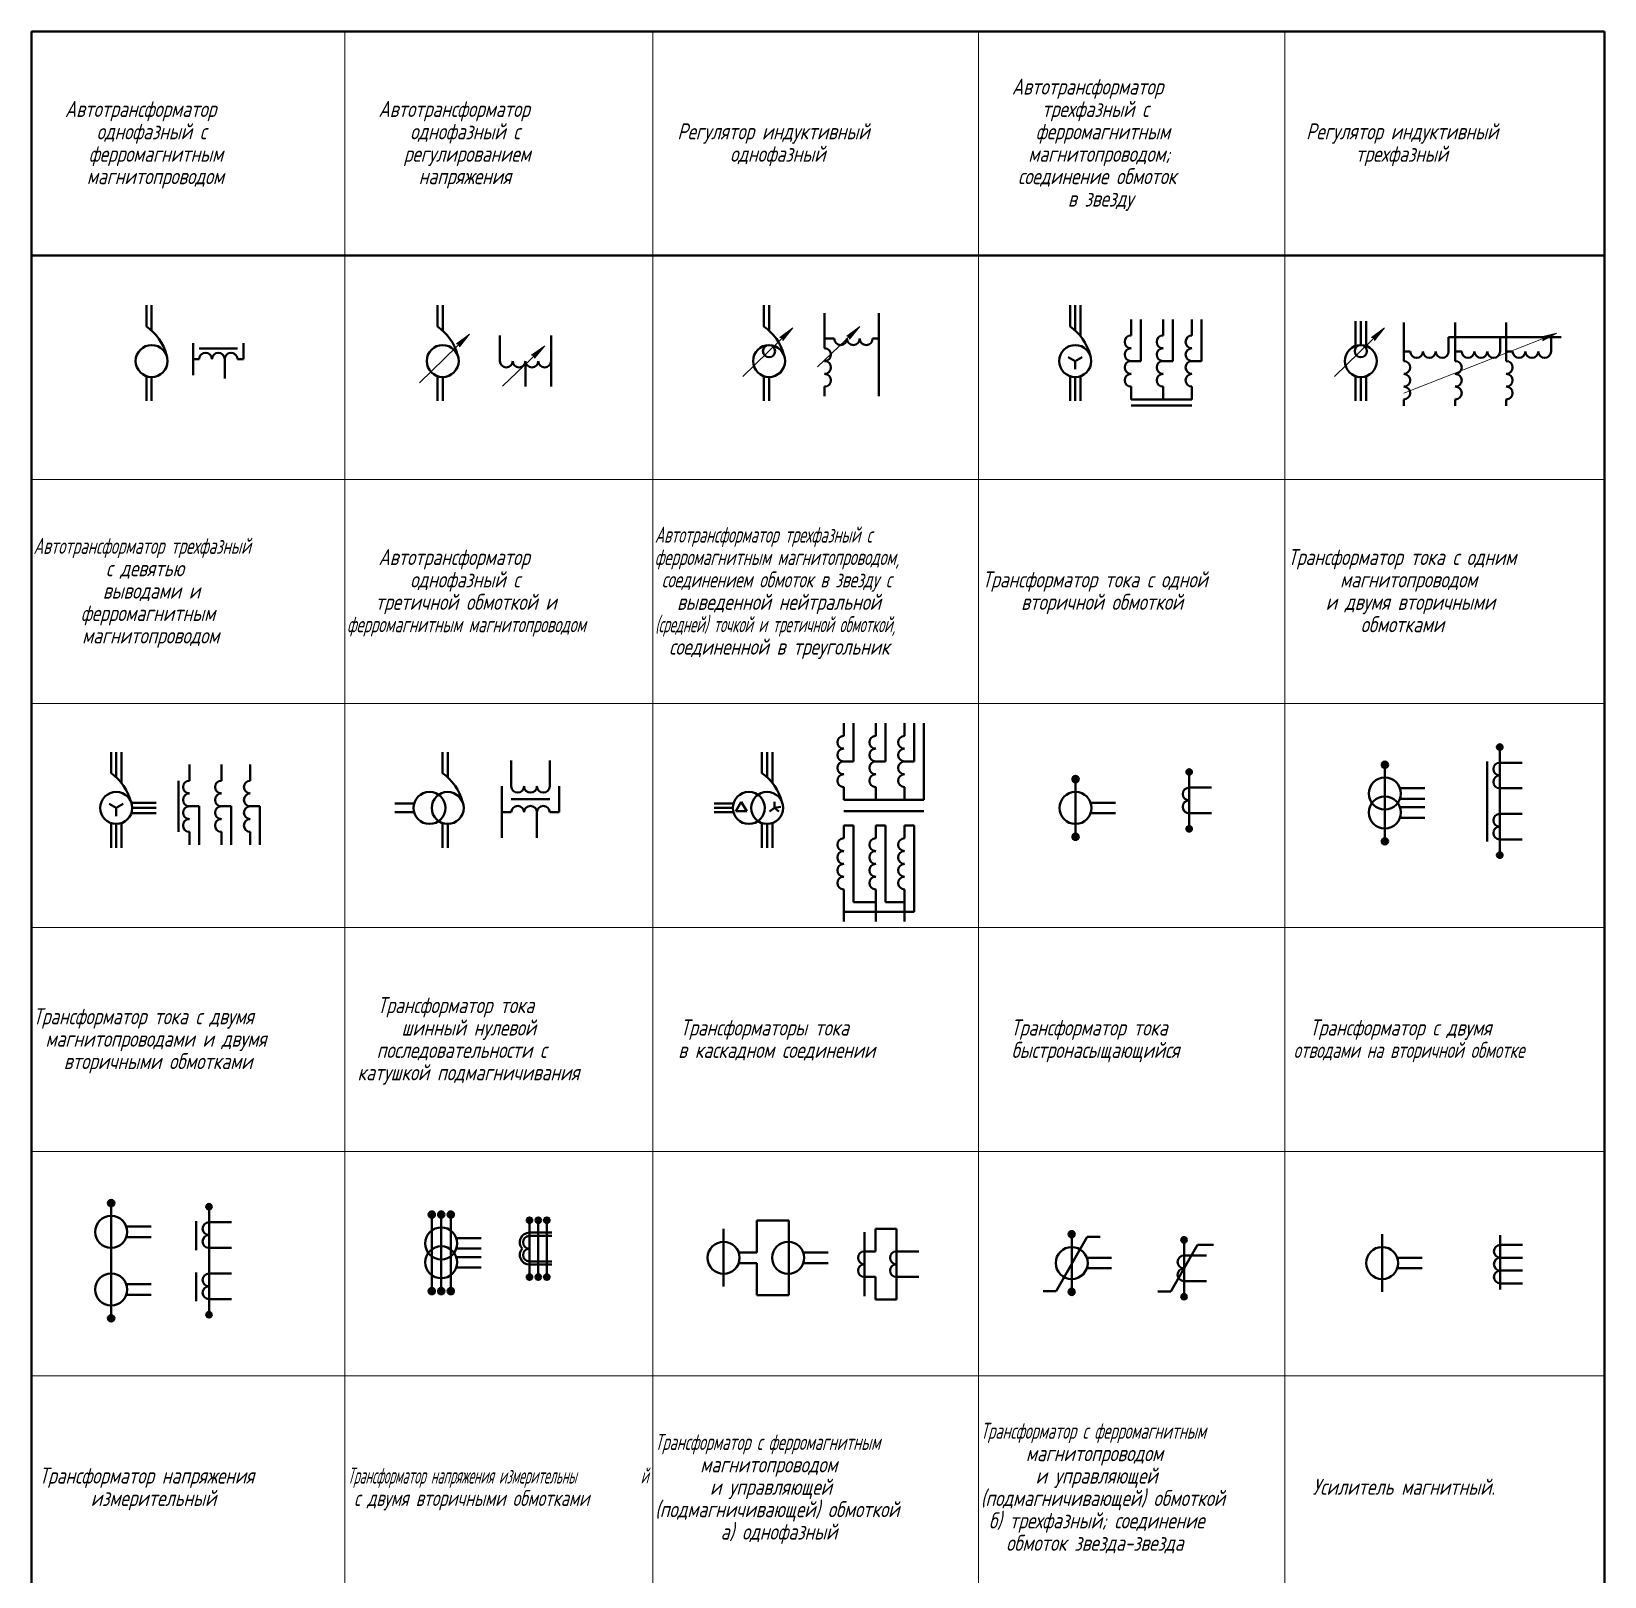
# Model space of a CAD drawing. Header units: millimetres. Extents: x 160 to 1402, y -1416 to 264.
# Drawn here: x 910 to 1401.5, y -218.6 to 264.2 of the extents above; entities that cross this region are included whole.
import ezdxf

# ---------------------------------------------------------------- set-up
doc = ezdxf.new("R2010")
doc.units = ezdxf.units.MM
doc.linetypes.add('K5LT_BASIC', pattern=[0])
doc.linetypes.add('K5LT_THIN', pattern=[0])
doc.layers.add('Слой 1', color=7, linetype='Continuous')
doc.styles.add('KTEXTSTYLE', font='GOST_AU.SHX', dxfattribs={"width": 0.96, "height": 5})

# ---------------------------------------------------------------- blocks, each defined once
blk = doc.blocks.new('U0')
at = {"layer": 'Слой 1', "color": 7, "linetype": 'K5LT_BASIC', "lineweight": 60}
for p, q in [((1072.25, 23.52), (1070.56, 20.59)), ((1070.56, 20.59), (1073.94, 20.59)), ((1073.94, 20.59), (1072.25, 23.52))]:
    blk.add_line(p, q, dxfattribs=at)
blk = doc.blocks.new('U1')
at = {"layer": 'Слой 1', "color": 7, "linetype": 'K5LT_BASIC', "lineweight": 60}
for p, q in [((910.02, 264.18), (1401.52, 264.18)), ((910.02, -715.82), (910.02, 264.18)), ((1401.52, -715.82), (1401.52, 264.18)), ((910.02, 194.18), (1401.52, 194.18))]:
    blk.add_line(p, q, dxfattribs=at)
at = {"layer": 'Слой 1', "color": 7, "linetype": 'K5LT_THIN', "lineweight": 18}
for p, q in [((1007.98, -715.82), (1007.98, 264.18)), ((1104.14, -715.82), (1104.14, 264.18)), ((1205.89, -715.82), (1205.89, 264.18)), ((1301.58, -715.82), (1301.58, 264.18)), ((910.02, 124.18), (1401.52, 124.18)), ((910.02, 54.18), (1401.52, 54.18)), ((910.02, -15.82), (1401.52, -15.82)), ((910.02, -85.82), (1401.52, -85.82)), ((910.02, -155.82), (1401.52, -155.82))]:
    blk.add_line(p, q, dxfattribs=at)
at = {"layer": 'Слой 1', "color": 7, "char_height": 2.5, "attachment_point": 1, "style": 'KTEXTSTYLE'}
for s, insert in [('\\H3.5;\\W0.965;\\Q15;\\Q15;\\H5.00;Автотрансформатор ', (1216.35, 249.46)), ('\\H3.5;\\W0.965;\\Q15;\\Q15;\\H5.00;Автотрансформатор ', (920.48, 242.46)), ('\\H3.5;\\W0.965;\\Q15;\\Q15;\\H5.00;Автотрансформатор ', (1018.44, 242.46)), ('\\H3.5;\\W0.965;\\Q15;\\Q15;\\H5.00;трехфазный с', (1225.75, 242.46)), ('\\H3.5;\\W0.965;\\Q15;\\Q15;\\H5.00;однофазный с', (930.4, 235.46)), ('\\H3.5;\\W0.965;\\Q15;\\Q15;\\H5.00;однофазный с', (1028.36, 235.46)), ('\\H3.5;\\W0.965;\\Q15;\\Q15;\\H5.00;Регулятор индуктивный', (1111.82, 235.46)), ('\\H3.5;\\W0.965;\\Q15;\\Q15;\\H5.00; ферромагнитным', (1221.32, 235.46)), ('\\H3.5;\\W0.965;\\Q15;\\Q15;\\H5.00;Регулятор индуктивный ', (1308.27, 235.46)), ('\\H3.5;\\W0.965;\\Q15;\\Q15;\\H5.00; ферромагнитным', (925.44, 228.46)), ('\\H3.5;\\W0.965;\\Q15;\\Q15;\\H5.00; регулированием ', (1023.87, 228.46)), ('\\H3.5;\\W0.965;\\Q15;\\Q15;\\H5.00; однофазный', (1125.84, 228.46)), ('\\H3.5;\\W0.965;\\Q15;\\Q15;\\H5.00; магнитопроводом; ', (1219, 228.46)), ('\\H3.5;\\W0.965;\\Q15;\\Q15;\\H5.00;трехфазный', (1323.75, 228.46)), ('\\H3.5;\\W0.965;\\Q15;\\Q15;\\H5.00;соединение обмоток', (1218.27, 221.46)), ('\\H3.5;\\W0.965;\\Q15;\\Q15;\\H5.00; магнитопроводом', (924.84, 221.46)), ('\\H3.5;\\W0.965;\\Q15;\\Q15;\\H5.00;напряжения', (1031.01, 221.46)), ('\\H3.5;\\W0.965;\\Q15;\\Q15;\\H5.00; в звезду', (1231.37, 214.46)), ('\\H3.5;\\W0.965;\\Q15;\\Q15;\\W0.788;\\H5.00;Автотрансформатор трехфазный с ', (1104.8, 109.46)), ('\\H3.5;\\W0.965;\\Q15;\\Q15;\\W0.834;\\H5.00;Автотрансформатор трехфазный ', (910.64, 105.96)), ('\\H3.5;\\W0.965;\\Q15;\\Q15;\\H5.00;Автотрансформатор ', (1018.44, 102.46)), ('\\H3.5;\\W0.965;\\Q15;\\Q15;\\W0.833;\\H5.00;ферромагнитным магнитопроводом,', (1104.76, 102.46)), ('\\H3.5;\\W0.965;\\Q15;\\Q15;\\H5.00;Трансформатор тока с одним', (1302.58, 102.46)), ('\\H3.5;\\W0.965;\\Q15;\\Q15;\\H5.00;с девятью ', (933.31, 98.96)), ('\\H3.5;\\W0.965;\\Q15;\\Q15;\\H5.00;однофазный с', (1028.36, 95.46)), ('\\H3.5;\\W0.965;\\Q15;\\Q15;\\W0.864;\\H5.00; соединением обмоток в звезду с', (1104.73, 95.46)), ('\\H3.5;\\W0.965;\\Q15;\\Q15;\\H5.00;Трансформатор тока с одной', (1207.09, 95.46)), ('\\H3.5;\\W0.965;\\Q15;\\Q15;\\H5.00; магнитопроводом', (1316.41, 95.46)), ('\\H3.5;\\W0.965;\\Q15;\\Q15;\\H5.00;выводами и ', (932.32, 91.96)), ('\\H3.5;\\W0.965;\\Q15;\\Q15;\\H5.00; третичной обмоткой и ', (1015, 88.46)), ('\\H3.5;\\W0.965;\\Q15;\\Q15;\\H5.00; выведенной нейтральной ', (1109.24, 88.46)), ('\\H3.5;\\W0.965;\\Q15;\\Q15;\\H5.00; вторичной обмоткой', (1216.75, 88.46)), ('\\H3.5;\\W0.965;\\Q15;\\Q15;\\H5.00;ферромагнитным ', (925.44, 84.96)), ('\\H3.5;\\W0.965;\\Q15;\\Q15;\\H5.00; и двумя вторичными ', (1311.91, 88.46)), ('\\H3.5;\\W0.965;\\Q15;\\Q15;\\W0.825;\\H5.00;ферромагнитным магнитопроводом', (1008.61, 81.46)), ('\\H3.5;\\W0.965;\\Q15;\\Q15;\\W0.713;\\H5.00;(средней) точкой и третичной обмоткой,', (1104.87, 81.46)), ('\\H3.5;\\W0.965;\\Q15;\\Q15;\\H5.00;обмотками', (1325.34, 81.46)), ('\\H3.5;\\W0.965;\\Q15;\\Q15;\\H5.00;магнитопроводом', (925.84, 77.96)), ('\\H3.5;\\W0.965;\\Q15;\\Q15;\\H5.00; соединенной в треугольник', (1106.79, 74.46)), ('\\H3.5;\\W0.965;\\Q15;\\Q15;\\H5.00;Трансформатор тока ', (1018.11, -37.54)), ('\\H3.5;\\W0.965;\\Q15;\\Q15;\\W0.952;\\H5.00;Трансформатор тока с двумя ', (910.53, -41.04)), ('\\H3.5;\\W0.965;\\Q15;\\Q15;\\H5.00;шинный нулевой', (1025.65, -44.54)), ('\\H3.5;\\W0.965;\\Q15;\\Q15;\\H5.00;Трансформаторы тока ', (1112.75, -44.54)), ('\\H3.5;\\W0.965;\\Q15;\\Q15;\\H5.00;Трансформатор тока ', (1216.02, -44.54)), ('\\H3.5;\\W0.965;\\Q15;\\Q15;\\H5.00;Трансформатор с двумя', (1309.4, -44.54)), ('\\H3.5;\\W0.965;\\Q15;\\Q15;\\H5.00;магнитопроводами и двумя', (914.39, -48.04)), ('\\H3.5;\\W0.965;\\Q15;\\Q15;\\H5.00; последовательности с ', (1015.4, -51.54)), ('\\H3.5;\\W0.965;\\Q15;\\Q15;\\H5.00;в каскадном соединении', (1112.09, -51.54)), ('\\H3.5;\\W0.965;\\Q15;\\Q15;\\H5.00;быстронасыщающийся', (1216.22, -51.54)), ('\\H3.5;\\W0.965;\\Q15;\\Q15;\\W0.859;\\H5.00; отводами на вторичной обмотке', (1302.18, -51.54)), ('\\H3.5;\\W0.965;\\Q15;\\Q15;\\H5.00; вторичными обмотками', (917.63, -55.04)), ('\\H3.5;\\W0.965;\\Q15;\\Q15;\\H5.00;катушкой подмагничивания', (1011.89, -58.54)), ('\\H3.5;\\W0.965;\\Q15;\\Q15;\\W0.802;\\H5.00;Трансформатор с ферромагнитным ', (1206.55, -170.54)), ('\\H3.5;\\W0.965;\\Q15;\\Q15;\\W0.802;\\H5.00;Трансформатор с ферромагнитным ', (1104.79, -174.04)), ('\\H3.5;\\W0.965;\\Q15;\\Q15;\\H5.00;магнитопроводом ', (1220.72, -177.54)), ('\\H3.5;\\W0.965;\\Q15;\\Q15;\\H5.00;Трансформатор напряжения ', (912.41, -184.54)), ('\\H3.5;\\W0.965;\\Q15;\\Q15;\\W0.655;\\H5.00;Трансформатор напряжения измерительны', (1008.77, -184.54)), ('\\H3.5;\\W0.965;\\Q15;\\Q15;\\W0.655;\\H5.00;й', (1100.35, -184.54)), ('\\H3.5;\\W0.965;\\Q15;\\Q15;\\H5.00;магнитопроводом ', (1118.97, -181.04)), ('\\H3.5;\\W0.965;\\Q15;\\Q15;\\H5.00;и управляющей ', (1223.76, -184.54)), ('\\H3.5;\\W0.965;\\Q15;\\Q15;\\H5.00;измерительный', (928.55, -191.54)), ('\\H3.5;\\W0.965;\\Q15;\\Q15;\\W0.888;\\H5.00; с двумя вторичными обмотками', (1008.55, -191.54)), ('\\H3.5;\\W0.965;\\Q15;\\Q15;\\H5.00;и управляющей ', (1122.01, -188.04)), ('\\H3.5;\\W0.965;\\Q15;\\Q15;\\H5.00;(подмагничивающей) обмоткой', (1206.63, -191.54)), ('\\H3.5;\\W0.965;\\Q15;\\Q15;\\H5.00;Усилитель магнитный. ', (1310.32, -188.04)), ('\\H3.5;\\W0.965;\\Q15;\\Q15;\\H5.00;(подмагничивающей) обмоткой', (1104.88, -195.04)), ('\\H3.5;\\W0.965;\\Q15;\\Q15;\\H5.00;б) трехфазный; соединение ', (1209.14, -198.54)), ('\\H3.5;\\W0.965;\\Q15;\\Q15;\\H5.00; а) однофазный', (1122.87, -202.04)), ('\\H3.5;\\W0.965;\\Q15;\\Q15;\\H5.00;обмоток звезда-звезда', (1214.57, -205.54))]:
    blk.add_mtext(s, dxfattribs=dict(at, insert=insert))
blk = doc.blocks.new('U2')
at = {"layer": 'Слой 1'}
blk.add_hatch(color=7, dxfattribs=at).paths.add_polyline_path([(1010.64, 165.6), (1013.76, 169.56), (1009.72, 166.54), (1010.53, 166.42)])
at = {"layer": 'Слой 1', "color": 7, "linetype": 'K5LT_THIN', "lineweight": 18}
for p, q in [((998.17, 154.35), (1013.76, 169.56)), ((1009.72, 166.54), (1013.76, 169.56)), ((1013.76, 169.56), (1010.64, 165.6)), ((1010.53, 166.42), (1009.72, 166.54)), ((1010.64, 165.6), (1010.53, 166.42))]:
    blk.add_line(p, q, dxfattribs=at)
blk = doc.blocks.new('U3')
at = {"layer": 'Слой 1'}
blk.add_hatch(color=7, dxfattribs=at).paths.add_polyline_path([(1080.06, 167.6), (1083.18, 171.56), (1079.14, 168.54), (1079.96, 168.42)])
at = {"layer": 'Слой 1', "color": 7, "linetype": 'K5LT_THIN', "lineweight": 18}
for p, q in [((1067.59, 156.35), (1083.18, 171.56)), ((1079.14, 168.54), (1083.18, 171.56)), ((1079.96, 168.42), (1079.14, 168.54)), ((1080.06, 167.6), (1079.96, 168.42)), ((1083.18, 171.56), (1080.06, 167.6))]:
    blk.add_line(p, q, dxfattribs=at)
blk = doc.blocks.new('U4')
at = {"layer": 'Слой 1'}
blk.add_hatch(color=7, dxfattribs=at).paths.add_polyline_path([(1225.51, 167.6), (1228.63, 171.56), (1224.59, 168.54), (1225.41, 168.42)])
at = {"layer": 'Слой 1', "color": 7, "linetype": 'K5LT_THIN', "lineweight": 18}
for p, q in [((1213.04, 156.35), (1228.63, 171.56)), ((1224.59, 168.54), (1228.63, 171.56)), ((1225.41, 168.42), (1224.59, 168.54)), ((1225.51, 167.6), (1225.41, 168.42)), ((1228.63, 171.56), (1225.51, 167.6))]:
    blk.add_line(p, q, dxfattribs=at)
blk = doc.blocks.new('U5')
at = {"layer": 'Слой 1'}
blk.add_hatch(color=7, dxfattribs=at).paths.add_polyline_path([(1034.07, 162.05), (1037.24, 165.97), (1033.17, 163), (1033.98, 162.87)])
at = {"layer": 'Слой 1', "color": 7, "linetype": 'K5LT_THIN', "lineweight": 18}
for p, q in [((1024.04, 153.4), (1037.24, 165.97)), ((1033.17, 163), (1037.24, 165.97)), ((1033.98, 162.87), (1033.17, 163)), ((1034.07, 162.05), (1033.98, 162.87)), ((1037.24, 165.97), (1034.07, 162.05))]:
    blk.add_line(p, q, dxfattribs=at)
blk = doc.blocks.new('U6')
at = {"layer": 'Слой 1'}
blk.add_hatch(color=7, dxfattribs=at).paths.add_polyline_path([(1100.97, 168.05), (1104.14, 171.97), (1100.07, 169), (1100.88, 168.87)])
at = {"layer": 'Слой 1', "color": 7, "linetype": 'K5LT_THIN', "lineweight": 18}
for p, q in [((1090.94, 159.4), (1104.14, 171.97)), ((1100.07, 169), (1104.14, 171.97)), ((1100.88, 168.87), (1100.07, 169)), ((1100.97, 168.05), (1100.88, 168.87)), ((1104.14, 171.97), (1100.97, 168.05))]:
    blk.add_line(p, q, dxfattribs=at)
blk = doc.blocks.new('U7')
at = {"layer": 'Слой 1'}
blk.add_hatch(color=7, dxfattribs=at).paths.add_polyline_path([(1277.63, 168.73), (1282.52, 169.94), (1278.11, 167.5), (1278.33, 168.3)])
at = {"layer": 'Слой 1', "color": 7, "linetype": 'K5LT_THIN', "lineweight": 18}
for p, q in [((1234.67, 151.2), (1282.52, 169.94)), ((1277.63, 168.73), (1282.52, 169.94)), ((1278.33, 168.3), (1277.63, 168.73)), ((1282.52, 169.94), (1278.11, 167.5)), ((1278.11, 167.5), (1278.33, 168.3))]:
    blk.add_line(p, q, dxfattribs=at)

msp = doc.modelspace()

# ---------------------------------------------------------------- hatches: boundary and pattern name
at = {"layer": 'Слой 1'}
for points in [[(1369.67, 40.58), (1369.41, 41.2), (1368.79, 41.46), (1368.17, 41.2), (1367.91, 40.58), (1368.17, 39.96), (1368.79, 39.71), (1369.41, 39.96)], [(1332.89, 34.06), (1332.18, 34.36), (1331.89, 35.06), (1332.18, 35.77), (1332.89, 36.06), (1333.6, 35.77), (1333.89, 35.06), (1333.6, 34.36)], [(1236.24, 29.56), (1235.54, 29.86), (1235.24, 30.56), (1235.54, 31.27), (1236.24, 31.56), (1236.95, 31.27), (1237.24, 30.56), (1236.95, 29.86)], [(1272.61, 32.8), (1272.36, 33.42), (1271.74, 33.67), (1271.12, 33.42), (1270.86, 32.8), (1271.12, 32.18), (1271.74, 31.92), (1272.36, 32.18)], [(1272.61, 15.05), (1272.36, 15.67), (1271.74, 15.92), (1271.12, 15.67), (1270.86, 15.05), (1271.12, 14.43), (1271.74, 14.17), (1272.36, 14.43)], [(1236.24, 13.56), (1236.95, 13.27), (1237.24, 12.56), (1236.95, 11.86), (1236.24, 11.56), (1235.54, 11.86), (1235.24, 12.56), (1235.54, 13.27)], [(1332.89, 12.15), (1333.6, 11.86), (1333.89, 11.15), (1333.6, 10.45), (1332.89, 10.15), (1332.18, 10.45), (1331.89, 11.15), (1332.18, 11.86)], [(1369.67, 6.83), (1369.41, 7.45), (1368.79, 7.71), (1368.17, 7.45), (1367.91, 6.83), (1368.17, 6.21), (1368.79, 5.96), (1369.41, 6.21)], [(934.92, -102.9), (934.22, -102.61), (933.92, -101.9), (934.22, -101.2), (934.92, -100.9), (935.63, -101.2), (935.92, -101.9), (935.63, -102.61)], [(966.37, -103.03), (966.11, -102.41), (965.49, -102.15), (964.87, -102.41), (964.62, -103.03), (964.87, -103.65), (965.49, -103.9), (966.11, -103.65)], [(1035.09, -106.49), (1034.38, -106.2), (1034.09, -105.49), (1034.38, -104.79), (1035.09, -104.49), (1035.79, -104.79), (1036.09, -105.49), (1035.79, -106.2)], [(1038.05, -106.49), (1037.35, -106.2), (1037.05, -105.49), (1037.35, -104.79), (1038.05, -104.49), (1038.76, -104.79), (1039.05, -105.49), (1038.76, -106.2)], [(1041.02, -106.49), (1040.31, -106.2), (1040.02, -105.49), (1040.31, -104.79), (1041.02, -104.49), (1041.73, -104.79), (1042.02, -105.49), (1041.73, -106.2)], [(1066.49, -107.26), (1066.24, -106.64), (1065.62, -106.38), (1065, -106.64), (1064.74, -107.26), (1065, -107.88), (1065.62, -108.13), (1066.24, -107.88)], [(1069.24, -107.26), (1068.98, -106.64), (1068.36, -106.38), (1067.75, -106.64), (1067.49, -107.26), (1067.75, -107.88), (1068.36, -108.13), (1068.98, -107.88)], [(1071.92, -107.26), (1071.67, -106.64), (1071.05, -106.38), (1070.43, -106.64), (1070.17, -107.26), (1070.43, -107.88), (1071.05, -108.13), (1071.67, -107.88)], [(1235.04, -112.62), (1234.33, -112.33), (1234.04, -111.62), (1234.33, -110.91), (1235.04, -110.62), (1235.74, -110.91), (1236.04, -111.62), (1235.74, -112.33)], [(1271, -113.39), (1270.75, -112.77), (1270.13, -112.51), (1269.51, -112.77), (1269.25, -113.39), (1269.51, -114.01), (1270.13, -114.26), (1270.75, -114.01)], [(1066.49, -125.01), (1066.24, -124.39), (1065.62, -124.13), (1065, -124.39), (1064.74, -125.01), (1065, -125.63), (1065.62, -125.89), (1066.24, -125.63)], [(1069.24, -125.01), (1068.98, -124.39), (1068.36, -124.13), (1067.75, -124.39), (1067.49, -125.01), (1067.75, -125.63), (1068.36, -125.89), (1068.98, -125.63)], [(1071.92, -125.01), (1071.67, -124.39), (1071.05, -124.13), (1070.43, -124.39), (1070.17, -125.01), (1070.43, -125.63), (1071.05, -125.89), (1071.67, -125.63)], [(1035.09, -128.4), (1035.79, -128.7), (1036.09, -129.4), (1035.79, -130.11), (1035.09, -130.4), (1034.38, -130.11), (1034.09, -129.4), (1034.38, -128.7)], [(1038.05, -128.4), (1038.76, -128.7), (1039.05, -129.4), (1038.76, -130.11), (1038.05, -130.4), (1037.35, -130.11), (1037.05, -129.4), (1037.35, -128.7)], [(1041.02, -128.4), (1041.73, -128.7), (1042.02, -129.4), (1041.73, -130.11), (1041.02, -130.4), (1040.31, -130.11), (1040.02, -129.4), (1040.31, -128.7)], [(1235.04, -128.62), (1235.74, -128.91), (1236.04, -129.62), (1235.74, -130.33), (1235.04, -130.62), (1234.33, -130.33), (1234.04, -129.62), (1234.33, -128.91)], [(1271, -131.14), (1270.75, -130.52), (1270.13, -130.26), (1269.51, -130.52), (1269.25, -131.14), (1269.51, -131.76), (1270.13, -132.01), (1270.75, -131.76)], [(934.92, -136.9), (935.63, -137.2), (935.92, -137.9), (935.63, -138.61), (934.92, -138.9), (934.22, -138.61), (933.92, -137.9), (934.22, -137.2)], [(966.37, -136.78), (966.11, -136.16), (965.49, -135.9), (964.87, -136.16), (964.62, -136.78), (964.87, -137.4), (965.49, -137.65), (966.11, -137.4)]]:
    msp.add_hatch(color=7, dxfattribs=at).paths.add_polyline_path(points)

# ---------------------------------------------------------------- linework, layer by layer
at = {"layer": 'Слой 1', "color": 7, "linetype": 'K5LT_BASIC', "lineweight": 60}
for p, q in [((945.93, 172.03), (945.93, 178.65)), ((947.57, 170.74), (947.57, 178.65)), ((1036.85, 172.03), (1036.85, 178.65)), ((1038.5, 170.74), (1038.5, 178.65)), ((1138.83, 172.03), (1138.83, 178.65)), ((1140.47, 170.74), (1140.47, 178.65)), ((1234.51, 172.03), (1234.51, 178.65)), ((1236.15, 170.74), (1236.15, 178.65)), ((1237.8, 169), (1237.8, 178.65)), ((1157.82, 168.2), (1157.82, 176.2)), ((1174.82, 176.2), (1174.82, 150.2)), ((1253.61, 169.2), (1253.61, 174.2)), ((1256.61, 161.2), (1256.61, 174.2)), ((1263.61, 169.2), (1263.61, 174.2)), ((1266.61, 161.2), (1266.61, 174.2)), ((1272.61, 169.2), (1272.61, 174.2)), ((1275.61, 161.2), (1275.61, 174.2)), ((1323.72, 165.92), (1323.72, 173.65)), ((1325.36, 166.2), (1325.36, 173.65)), ((1327, 165.92), (1327, 173.65)), ((1338.79, 164.2), (1338.79, 173.2)), ((1354.88, 164.2), (1354.88, 173.2)), ((1370.81, 164.2), (1370.81, 173.2)), ((1056.37, 161.2), (1056.37, 169.2)), ((1072.37, 161.2), (1072.37, 169.2)), ((1160.82, 168.2), (1157.82, 168.2)), ((1157.82, 165.2), (1157.82, 168.2)), ((1172.82, 168.2), (1174.82, 168.2)), ((1352.79, 164.2), (1352.79, 168.7)), ((1352.79, 168.7), (1387.92, 168.7)), ((1368.88, 164.2), (1368.88, 168.7)), ((1384.81, 164.2), (1384.81, 168.7)), ((960.55, 161.77), (960.55, 166.77)), ((974.4, 165.1), (962.4, 165.1)), ((976.24, 161.77), (976.24, 166.77)), ((1236.15, 161.2), (1233.96, 162.46)), ((1236.15, 161.2), (1238.34, 162.46)), ((1340.79, 164.2), (1338.79, 164.2)), ((1338.79, 164.2), (1338.79, 161.2)), ((1356.88, 164.2), (1354.88, 164.2)), ((1354.88, 164.2), (1354.88, 161.2)), ((1372.81, 164.2), (1370.81, 164.2)), ((1370.81, 164.2), (1370.81, 161.2)), ((962.4, 161.77), (960.55, 161.77)), ((960.55, 161.77), (960.55, 156.77)), ((970.4, 161.77), (970.4, 155.77)), ((974.4, 161.77), (976.24, 161.77)), ((1064.37, 161.2), (1064.37, 153.2)), ((1072.37, 161.2), (1072.37, 153.2)), ((1236.15, 161.2), (1236.15, 158.67)), ((1253.61, 161.2), (1256.61, 161.2)), ((1263.61, 161.2), (1266.61, 161.2)), ((1272.61, 161.2), (1275.61, 161.2)), ((945.93, 156.48), (945.93, 148.75)), ((947.57, 156.2), (947.57, 148.75)), ((1036.85, 156.48), (1036.85, 148.75)), ((1038.5, 156.2), (1038.5, 148.75)), ((1138.83, 156.48), (1138.83, 148.75)), ((1140.47, 156.2), (1140.47, 148.75)), ((1157.82, 153.2), (1157.82, 150.2)), ((1234.51, 156.48), (1234.51, 148.75)), ((1236.15, 156.2), (1236.15, 148.75)), ((1237.8, 156.48), (1237.8, 148.75)), ((1253.61, 153.2), (1253.61, 149.2)), ((1263.61, 153.2), (1263.61, 149.2)), ((1272.61, 153.2), (1272.61, 149.2)), ((1323.72, 156.48), (1323.72, 148.75)), ((1325.36, 156.2), (1325.36, 148.75)), ((1327, 156.48), (1327, 148.75)), ((1253.61, 149.2), (1263.61, 149.2)), ((1263.61, 149.2), (1272.61, 149.2)), ((1338.79, 149.2), (1338.79, 147.2)), ((1354.88, 149.2), (1354.88, 147.2)), ((1370.81, 149.2), (1370.81, 147.2)), ((1253.61, 147.33), (1272.61, 147.33)), ((1163.81, 44.09), (1163.81, 48.09)), ((1166.81, 36.09), (1166.81, 48.09)), ((1173.81, 44.09), (1173.81, 48.09)), ((1176.81, 36.09), (1176.81, 48.09)), ((1182.81, 44.09), (1182.81, 48.09)), ((1185.81, 36.09), (1185.81, 48.09)), ((1188.81, 24.09), (1188.81, 48.09)), ((1368.79, 31.71), (1368.79, 39.71)), ((934.87, 32.4), (934.87, 39.02)), ((936.51, 31.1), (936.51, 39.02)), ((938.15, 29.37), (938.15, 39.02)), ((959.38, 30.09), (959.38, 35.09)), ((969.38, 30.09), (969.38, 35.09)), ((978.38, 30.09), (978.38, 35.09)), ((1038.43, 32.4), (1038.43, 39.02)), ((1040.07, 31.1), (1040.07, 39.02)), ((1059.94, 28.35), (1059.94, 36.35)), ((1071.94, 28.35), (1071.94, 36.35)), ((1138.22, 32.4), (1138.22, 39.02)), ((1139.86, 31.1), (1139.86, 39.02)), ((1141.5, 29.37), (1141.5, 39.02)), ((1163.81, 36.09), (1166.81, 36.09)), ((1173.81, 36.09), (1176.81, 36.09)), ((1182.81, 36.09), (1185.81, 36.09)), ((1332.89, 26.06), (1332.89, 35.06)), ((1364.81, 11.04), (1364.81, 36.04)), ((1368.79, 35.71), (1375.79, 35.71)), ((955.97, 30.09), (955.97, 14.09)), ((1236.24, 21.56), (1236.24, 30.56)), ((1271.74, 23.92), (1271.74, 31.92)), ((1368.79, 31.71), (1368.79, 23.71)), ((1056.94, 20.2), (1056.94, 28.35)), ((1074.94, 20.2), (1074.94, 28.35)), ((1163.81, 28.09), (1163.81, 24.09)), ((1173.81, 28.09), (1173.81, 24.09)), ((1182.81, 28.09), (1182.81, 24.09)), ((1271.74, 27.92), (1278.74, 27.92)), ((1332.89, 26.06), (1332.89, 17.06)), ((1337.61, 27.71), (1345.34, 27.71)), ((1368.79, 27.71), (1375.79, 27.71)), ((936.51, 21.56), (934.32, 22.83)), ((936.51, 21.56), (938.7, 22.83)), ((936.51, 21.56), (936.51, 19.03)), ((941.23, 23.21), (948.96, 23.21)), ((941.23, 19.92), (948.96, 19.92)), ((941.51, 21.56), (948.96, 21.56)), ((959.38, 22.09), (962.38, 22.09)), ((962.38, 22.09), (962.38, 10.09)), ((969.38, 22.09), (972.38, 22.09)), ((972.38, 22.09), (972.38, 10.09)), ((978.38, 22.09), (981.38, 22.09)), ((981.38, 22.09), (981.38, 10.09)), ((1029.56, 22.92), (1023.56, 22.92)), ((1029.56, 20.2), (1023.56, 20.2)), ((1059.94, 20.2), (1056.94, 20.2)), ((1056.94, 20.2), (1056.94, 12.2)), ((1059.94, 24.28), (1071.94, 24.28)), ((1067.94, 20.2), (1067.94, 12.2)), ((1071.94, 20.2), (1074.94, 20.2)), ((1129.35, 22.92), (1123.35, 22.92)), ((1129.16, 21.56), (1123.35, 21.56)), ((1129.35, 20.2), (1123.35, 20.2)), ((1142.2, 21.56), (1140.57, 20.41)), ((1142.2, 21.56), (1142.2, 23.52)), ((1142.2, 21.56), (1144.16, 21.96)), ((1142.2, 21.56), (1143.52, 20.41)), ((1163.81, 24.09), (1188.81, 24.09)), ((1163.81, 20.61), (1188.81, 20.61)), ((1236.24, 21.56), (1236.24, 12.56)), ((1240.97, 23.21), (1248.69, 23.21)), ((1240.97, 19.92), (1248.69, 19.92)), ((1271.74, 23.92), (1271.74, 15.92)), ((1271.74, 19.92), (1278.74, 19.92)), ((1332.89, 20.15), (1332.89, 11.15)), ((1337.61, 24.42), (1345.34, 24.42)), ((1337.61, 21.79), (1345.34, 21.79)), ((1368.79, 15.71), (1368.79, 23.71)), ((1368.79, 19.71), (1375.79, 19.71)), ((934.87, 16.84), (934.87, 9.11)), ((936.51, 16.56), (936.51, 9.11)), ((938.15, 16.84), (938.15, 9.11)), ((1038.43, 16.84), (1038.43, 9.11)), ((1040.07, 16.56), (1040.07, 9.11)), ((1138.22, 16.84), (1138.22, 9.11)), ((1139.86, 16.56), (1139.86, 9.11)), ((1141.5, 16.84), (1141.5, 9.11)), ((1163.81, 12.09), (1163.81, 16.09)), ((1166.81, 16.09), (1163.81, 16.09)), ((1166.81, 16.09), (1166.81, -7.91)), ((1173.81, 12.09), (1173.81, 16.09)), ((1173.81, 16.09), (1176.81, 16.09)), ((1176.81, 16.09), (1176.81, -7.91)), ((1182.81, 12.09), (1182.81, 16.09)), ((1182.81, 16.09), (1185.81, 16.09)), ((1185.81, 16.09), (1185.81, -10.91)), ((1337.61, 18.51), (1345.34, 18.51)), ((1368.79, 15.71), (1368.79, 7.71)), ((959.38, 14.09), (959.38, 10.09)), ((969.38, 14.09), (969.38, 10.09)), ((978.38, 14.09), (978.38, 10.09)), ((1368.79, 11.71), (1375.79, 11.71)), ((1163.81, -3.91), (1163.81, -7.91)), ((1173.81, -3.91), (1173.81, -7.91)), ((1182.81, -3.91), (1182.81, -7.91)), ((1163.81, -7.91), (1163.81, -13.91)), ((1166.81, -7.91), (1173.81, -7.91)), ((1173.81, -7.91), (1173.81, -13.91)), ((1176.81, -7.91), (1182.81, -7.91)), ((1182.81, -7.91), (1182.81, -13.91)), ((1185.81, -10.91), (1163.81, -10.91)), ((934.92, -110.9), (934.92, -101.9)), ((961.51, -116.57), (961.51, -107.57)), ((965.49, -111.9), (965.49, -103.9)), ((965.49, -107.9), (972.49, -107.9)), ((1035.09, -114.49), (1035.09, -105.49)), ((1038.05, -114.49), (1038.05, -105.49)), ((1041.02, -114.49), (1041.02, -105.49)), ((1136.65, -117.34), (1136.65, -107.34)), ((1136.65, -107.34), (1146.65, -107.34)), ((1146.65, -107.34), (1146.65, -124.34)), ((934.92, -110.9), (934.92, -119.9)), ((939.65, -109.26), (947.38, -109.26)), ((939.65, -112.55), (947.38, -112.55)), ((965.49, -111.9), (965.49, -119.9)), ((1042.78, -112.85), (1050.5, -112.85)), ((1065.62, -116.13), (1065.62, -108.13)), ((1065.62, -111.13), (1072.62, -111.13)), ((1065.62, -112.13), (1072.62, -112.13)), ((1068.36, -116.13), (1068.36, -108.13)), ((1071.05, -116.13), (1071.05, -108.13)), ((1126.28, -118.98), (1126.28, -109.98)), ((1170.28, -120.98), (1170.28, -110.98)), ((1173.78, -116.98), (1173.78, -109.98)), ((1180.28, -109.98), (1173.78, -109.98)), ((1180.28, -120.98), (1180.28, -109.98)), ((1230.18, -129.43), (1239.9, -112.43)), ((1235.04, -120.62), (1235.04, -111.62)), ((1239.9, -112.43), (1243.92, -112.46)), ((1332.04, -120.62), (1332.04, -111.62)), ((1368.93, -111.94), (1368.93, -128.94)), ((965.49, -115.9), (972.49, -115.9)), ((1035.09, -114.02), (1035.09, -129.4)), ((1038.05, -114.49), (1038.05, -123.49)), ((1041.02, -114.49), (1041.02, -123.49)), ((1042.78, -116.13), (1050.5, -116.13)), ((1065.62, -116.13), (1065.62, -124.13)), ((1068.36, -116.13), (1068.36, -124.13)), ((1071.05, -116.13), (1071.05, -124.13)), ((1131.01, -117.34), (1136.65, -117.34)), ((1146.65, -130.62), (1146.65, -113.62)), ((1151.18, -117.34), (1158.91, -117.34)), ((1170.28, -116.98), (1173.78, -116.98)), ((1180.28, -116.98), (1187.28, -116.98)), ((1265.97, -129.48), (1274.34, -114.94)), ((1270.13, -122.26), (1270.13, -114.26)), ((1274.34, -114.94), (1279.34, -114.94)), ((1368.93, -114.98), (1375.93, -114.98)), ((934.92, -128.9), (934.92, -119.9)), ((965.49, -127.9), (965.49, -119.9)), ((1038.05, -120.4), (1038.05, -129.4)), ((1041.02, -120.4), (1041.02, -129.4)), ((1042.78, -118.76), (1050.5, -118.76)), ((1042.78, -122.05), (1050.5, -122.05)), ((1065.62, -120.13), (1072.62, -120.13)), ((1065.62, -121.13), (1072.62, -121.13)), ((1126.28, -118.98), (1126.28, -127.98)), ((1136.65, -120.62), (1131.01, -120.62)), ((1136.65, -120.62), (1136.65, -130.62)), ((1151.18, -120.62), (1158.91, -120.62)), ((1170.28, -120.98), (1170.28, -130.98)), ((1180.28, -120.98), (1180.28, -131.98)), ((1235.04, -120.62), (1235.04, -129.62)), ((1239.76, -118.98), (1247.49, -118.98)), ((1239.76, -122.26), (1247.49, -122.26)), ((1270.13, -118.26), (1277.13, -118.26)), ((1270.13, -122.26), (1270.13, -130.26)), ((1332.04, -120.62), (1332.04, -129.62)), ((1336.77, -118.98), (1344.5, -118.98)), ((1336.77, -122.26), (1344.5, -122.26)), ((1368.93, -118.98), (1375.93, -118.98)), ((939.65, -127.26), (947.38, -127.26)), ((961.51, -132.57), (961.51, -123.57)), ((965.49, -123.9), (972.49, -123.9)), ((1173.78, -124.98), (1170.28, -124.98)), ((1173.78, -124.98), (1173.78, -131.98)), ((1180.28, -124.98), (1187.28, -124.98)), ((1270.13, -126.26), (1277.13, -126.26)), ((1368.93, -122.98), (1375.93, -122.98)), ((1368.93, -126.98), (1375.93, -126.98)), ((934.92, -128.9), (934.92, -137.9)), ((939.65, -130.55), (947.38, -130.55)), ((965.49, -127.9), (965.49, -135.9)), ((965.49, -131.9), (972.49, -131.9)), ((1136.65, -130.62), (1146.65, -130.62)), ((1180.28, -131.98), (1173.78, -131.98)), ((1226.15, -129.41), (1230.18, -129.43)), ((1265.97, -129.48), (1261.97, -129.48))]:
    msp.add_line(p, q, dxfattribs=at)
for centre, radius in [((947.57, 161.2), 5), ((1038.5, 161.2), 5), ((1140.47, 161.2), 5), ((1140.47, 164.29), 1.9), ((1236.15, 161.2), 5), ((1325.36, 161.2), 5), ((1325.36, 164.29), 1.9), ((1368.79, 40.58), 0.875), ((1332.89, 35.06), 1), ((1236.24, 30.56), 1), ((1271.74, 32.8), 0.875), ((1332.89, 26.06), 5), ((936.51, 21.56), 5), ((1034.37, 21.56), 5), ((1040.07, 21.56), 5), ((1134.16, 21.56), 5), ((1139.86, 21.56), 5), ((1236.24, 21.56), 5), ((1332.89, 20.15), 5), ((1271.74, 15.05), 0.875), ((1236.24, 12.56), 1), ((1332.89, 11.15), 1), ((1368.79, 6.83), 0.875), ((934.92, -101.9), 1), ((965.49, -103.03), 0.875), ((934.92, -110.9), 5), ((1035.09, -105.49), 1), ((1038.05, -105.49), 1), ((1041.02, -105.49), 1), ((1065.62, -107.26), 0.875), ((1068.36, -107.26), 0.875), ((1071.05, -107.26), 0.875), ((1038.05, -114.49), 5), ((1235.04, -111.62), 1), ((1270.13, -113.39), 0.875), ((1038.05, -120.4), 5), ((1126.28, -118.98), 5), ((1146.46, -118.98), 5), ((1235.04, -120.62), 5), ((1332.04, -120.62), 5), ((934.92, -128.9), 5), ((1065.62, -125.01), 0.875), ((1068.36, -125.01), 0.875), ((1071.05, -125.01), 0.875), ((1035.09, -129.4), 1), ((1038.05, -129.4), 1), ((1041.02, -129.4), 1), ((1235.04, -129.62), 1), ((1270.13, -131.14), 0.875), ((934.92, -137.9), 1), ((965.49, -136.78), 0.875)]:
    msp.add_circle(centre, radius, dxfattribs=at)
for centre, radius, start, end in [((937.14, 159.22), 15.54, 14.673, 55.563), ((1028.07, 159.22), 15.54, 14.673, 55.563), ((1130.04, 159.22), 15.54, 14.673, 55.563), ((1225.72, 159.22), 15.54, 14.673, 55.563), ((1162.82, 168.2), 2, 180, 0), ((1166.82, 168.2), 2, 180, 0), ((1170.82, 168.2), 2, 180, 0), ((1253.61, 167.2), 2, 90, 270), ((1263.61, 167.2), 2, 90, 270), ((1272.61, 167.2), 2, 90, 270), ((964.4, 161.77), 2, 0, 180), ((968.4, 161.77), 2, 0, 180), ((972.4, 161.77), 2, 0, 180), ((1157.82, 163.2), 2, 270, 90), ((1253.61, 163.2), 2, 90, 270), ((1263.61, 163.2), 2, 90, 270), ((1272.61, 163.2), 2, 90, 270), ((1342.79, 164.2), 2, 180, 0), ((1346.79, 164.2), 2, 180, 0), ((1350.79, 164.2), 2, 180, 0), ((1358.88, 164.2), 2, 180, 0), ((1362.88, 164.2), 2, 180, 0), ((1366.88, 164.2), 2, 180, 0), ((1374.81, 164.2), 2, 180, 0), ((1378.81, 164.2), 2, 180, 0), ((1382.81, 164.2), 2, 180, 0), ((1058.37, 161.2), 2, 180, 0), ((1062.37, 161.2), 2, 180, 0), ((1066.37, 161.2), 2, 180, 0), ((1070.37, 161.2), 2, 180, 0), ((1157.82, 159.2), 2, 270, 90), ((1253.61, 159.2), 2, 90, 270), ((1263.61, 159.2), 2, 90, 270), ((1272.61, 159.2), 2, 90, 270), ((1338.79, 159.2), 2, 270, 90), ((1354.88, 159.2), 2, 270, 90), ((1370.81, 159.2), 2, 270, 90), ((1157.82, 155.2), 2, 270, 90), ((1253.61, 155.2), 2, 90, 270), ((1263.61, 155.2), 2, 90, 270), ((1272.61, 155.2), 2, 90, 270), ((1338.79, 155.2), 2, 270, 90), ((1338.79, 151.2), 2, 270, 90), ((1354.88, 155.2), 2, 270, 90), ((1354.88, 151.2), 2, 270, 90), ((1370.81, 155.2), 2, 270, 90), ((1370.81, 151.2), 2, 270, 90), ((1163.81, 42.09), 2, 90, 270), ((1163.81, 38.09), 2, 90, 270), ((1173.81, 42.09), 2, 90, 270), ((1173.81, 38.09), 2, 90, 270), ((1182.81, 42.09), 2, 90, 270), ((1182.81, 38.09), 2, 90, 270), ((1163.81, 34.09), 2, 90, 270), ((1173.81, 34.09), 2, 90, 270), ((1182.81, 34.09), 2, 90, 270), ((1368.79, 33.71), 2, 90, 270), ((926.08, 19.58), 15.54, 14.673, 55.563), ((959.38, 28.09), 2, 90, 270), ((969.38, 28.09), 2, 90, 270), ((978.38, 28.09), 2, 90, 270), ((1029.64, 19.58), 15.54, 14.673, 55.563), ((1129.43, 19.58), 15.54, 14.673, 55.563), ((1163.81, 30.09), 2, 90, 270), ((1173.81, 30.09), 2, 90, 270), ((1182.81, 30.09), 2, 90, 270), ((1368.79, 29.71), 2, 90, 270), ((959.38, 24.09), 2, 90, 270), ((969.38, 24.09), 2, 90, 270), ((978.38, 24.09), 2, 90, 270), ((1061.94, 28.35), 2, 180, 0), ((1065.94, 28.35), 2, 180, 0), ((1069.94, 28.35), 2, 180, 0), ((1271.74, 25.92), 2, 90, 270), ((959.38, 20.09), 2, 90, 270), ((969.38, 20.09), 2, 90, 270), ((978.38, 20.09), 2, 90, 270), ((1061.94, 20.2), 2, 0, 180), ((1065.94, 20.2), 2, 0, 180), ((1069.94, 20.2), 2, 0, 180), ((1271.74, 21.92), 2, 90, 270), ((1368.79, 17.71), 2, 90, 270), ((959.38, 16.09), 2, 90, 270), ((969.38, 16.09), 2, 90, 270), ((978.38, 16.09), 2, 90, 270), ((1368.79, 13.71), 2, 90, 270), ((1163.81, 10.09), 2, 90, 270), ((1173.81, 10.09), 2, 90, 270), ((1182.81, 10.09), 2, 90, 270), ((1163.81, 6.09), 2, 90, 270), ((1173.81, 6.09), 2, 90, 270), ((1182.81, 6.09), 2, 90, 270), ((1163.81, 2.09), 2, 90, 270), ((1163.81, -1.91), 2, 90, 270), ((1173.81, 2.09), 2, 90, 270), ((1173.81, -1.91), 2, 90, 270), ((1182.81, 2.09), 2, 90, 270), ((1182.81, -1.91), 2, 90, 270), ((965.49, -109.9), 2, 90, 270), ((965.49, -113.9), 2, 90, 270), ((1065.62, -114.13), 3, 90, 221.8103), ((1065.62, -114.13), 2, 90, 270), ((1065.62, -118.13), 3, 138.1897, 270), ((1065.62, -118.13), 2, 90, 270), ((1170.28, -118.98), 2, 90, 270), ((1180.28, -118.98), 2, 90, 270), ((1368.93, -116.98), 2, 90, 270), ((1368.93, -116.98), 2, 90, 270), ((1170.28, -122.98), 2, 90, 270), ((1180.28, -122.98), 2, 90, 270), ((1270.13, -120.26), 2, 90, 270), ((1270.13, -124.26), 2, 90, 270), ((1368.93, -120.98), 2, 90, 270), ((965.49, -125.9), 2, 90, 270), ((1368.93, -124.98), 2, 90, 270), ((965.49, -129.9), 2, 90, 270)]:
    msp.add_arc(centre, radius, start, end, dxfattribs=at)

# ---------------------------------------------------------------- block references
at = {"layer": 'Слой 1'}
for name, p in [('U1', (0, 0)), ('U2', (33.13, 0)), ('U3', (64.68, 0)), ('U6', (64.68, 0)), ('U4', (104.12, 0)), ('U7', (104.12, 0)), ('U5', (33.13, 0)), ('U0', (59.55, 0))]:
    msp.add_blockref(name, p, dxfattribs=at)

doc.saveas('drawing.dxf')
